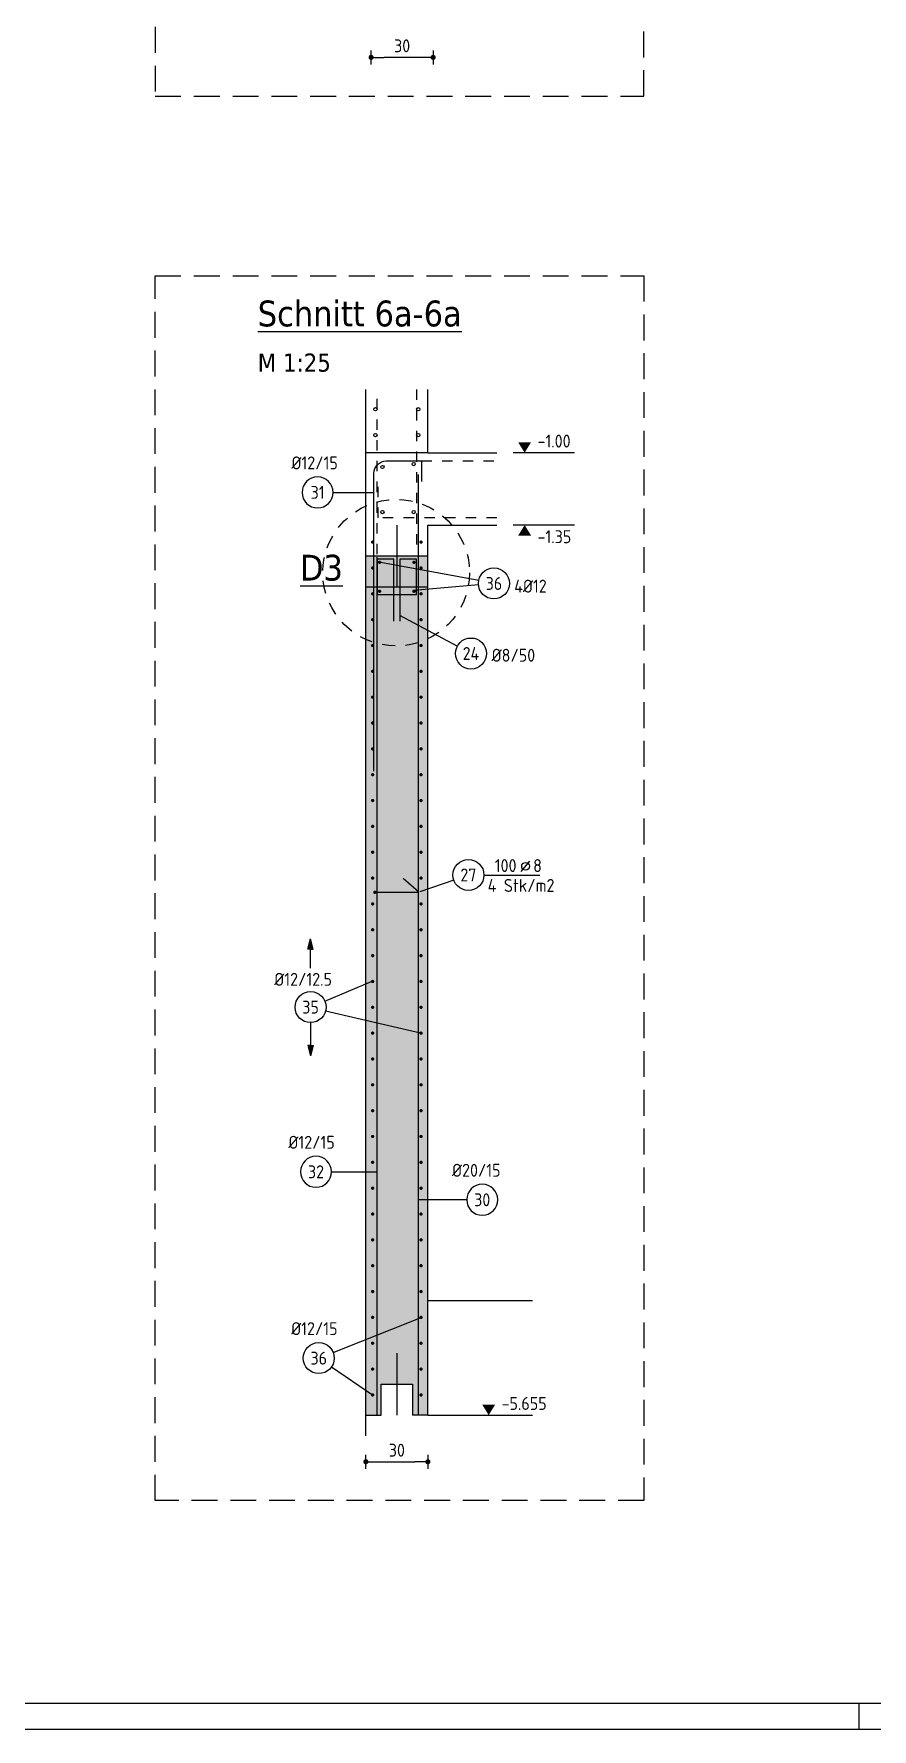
# Model space of a CAD drawing. Extents: x -0.5 to 94.3, y -7.1 to 49.1.
# Drawn here: x 51.47 to 59.57, y 0 to 16.4 of the extents above; entities that cross this region are included whole.
import ezdxf
from ezdxf.enums import TextEntityAlignment as Align

# ---------------------------------------------------------------- set-up
doc = ezdxf.new("R2010")
doc.units = 0
doc.header["$LTSCALE"] = 0.5
for name, pattern in [('AUSGEZOGEN', [1000.01, 1000, 0.01]), ('DOT', [0.175, 0.05, -0.125]), ('STRICHLINIE', [0.75, 0.5, -0.25]), ('VERDECKT', [0.375, 0.25, -0.125])]:
    doc.linetypes.add(name, pattern=pattern)
for name, color, linetype in [('AFB', 7, 'Continuous'), ('AFU', 7, 'Continuous'), ('BETON', 7, 'Continuous'), ('DETAIL', 7, 'Continuous'), ('grau_hell', 7, 'Continuous'), ('grau_mittel', 7, 'Continuous'), ('HILFE', 7, 'Continuous'), ('koten', 7, 'Continuous'), ('MASSE', 7, 'Continuous'), ('OBJEKT', 7, 'Continuous'), ('RAHMEN', 7, 'Continuous'), ('RND', 7, 'Continuous'), ('TEXT', 7, 'Continuous')]:
    doc.layers.add(name, color=color, linetype=linetype)
doc.styles.add('helv', font='tahoma.ttf')
doc.styles.add('txt', font='isocp.shx')
doc.linetypes.add('AFU_50L', pattern='A,0.75,["/",Standard,S=0.2,R=0,X=-0.01,Y=-0.1],0.07,["/",Standard,S=0.2,R=0,X=-0.01,Y=-0.1],0.75', length=1.57)
doc.linetypes.add('AFU_50M', pattern='A,0.45,["/",Standard,S=0.2,R=0,X=-0.01,Y=-0.1],0.07,["/",Standard,S=0.2,R=0,X=-0.01,Y=-0.1],0.45', length=0.97)
doc.dimstyles.new('DOT_I', dxfattribs={"dimscale": 0.5, "dimtxt": 0.25, "dimasz": 0.25, "dimexe": 0.1, "dimexo": 0.3, "dimgap": 0.1, "dimtad": 1, "dimdec": 3, "dimzin": 3, "dimtxsty": 'txt', "dimblk": 'DOT', "dimblk1": 'DOT', "dimblk2": 'DOT', "dimsah": 1, "dimcen": 0.1, "dimse1": 1, "dimse2": 1, "dimazin": 0, "dimtfac": 1, "dimtdec": 4, "dimtix": 1, "dimtmove": 2, "dimatfit": 3, "dimfxl": 0, "dimtvp": 1, "dimtolj": 1, "dimtzin": 0, "dimarcsym": 0})

# ---------------------------------------------------------------- blocks, each defined once
blk = doc.blocks.new('DOT')
at = {"layer": 'MASSE', "color": 7, "linetype": 'Continuous'}
for p, q in [((0, 0), (-1, 0)), ((0, 0.54), (0, -0.54))]:
    blk.add_line(p, q, dxfattribs=at)
at = {"layer": 'MASSE', "color": 7, "linetype": 'Continuous', "const_width": 0.2}
blk.add_lwpolyline([(-0.1, 0, 1), (0.1, 0, 1)], format="xyb", close=True, dxfattribs=at)
blk = doc.blocks.new('*D57')
at = {"layer": 'DEFPOINTS', "color": 0, "linetype": 'AUSGEZOGEN', "transparency": 16777216}
for p in [(54.729, 16.172), (54.729, 16.172), (55.329, 16.172)]:
    blk.add_point(p, dxfattribs=at)
at = {"layer": 'MASSE', "color": 0, "linetype": 'AUSGEZOGEN', "lineweight": -2, "transparency": 16777216}
blk.add_line((55.204, 16.172), (54.854, 16.172), dxfattribs=at)
at = {"layer": 'MASSE', "color": 0, "linetype": 'AUSGEZOGEN', "lineweight": -2, "transparency": 16777216, "xscale": 0.125, "yscale": 0.125, "zscale": 0.125, "rotation": 180}
blk.add_blockref('DOT', (54.729, 16.172), dxfattribs=at)
at = {"layer": 'MASSE', "color": 0, "linetype": 'AUSGEZOGEN', "lineweight": -2, "transparency": 16777216, "xscale": 0.125, "yscale": 0.125, "zscale": 0.125}
blk.add_blockref('DOT', (55.329, 16.172), dxfattribs=at)
at = {"layer": 'MASSE', "color": 0, "linetype": 'AUSGEZOGEN', "transparency": 16777216, "insert": (55.029, 16.284), "char_height": 0.125, "attachment_point": 5, "style": 'txt'}
blk.add_mtext('\\A1;30', dxfattribs=at)
blk = doc.blocks.new('OKRD_U')
at = {"color": 0, "linetype": 'ByBlock'}
blk.add_solid([(-0.125, -0.202), (0.125, -0.202), (0, 0)], dxfattribs=at)
at = {"color": 0, "linetype": 'ByBlock', "style": 'txt'}
blk.add_attdef('OKRD', (0.25, -0.35), '', height=0.25, dxfattribs=at)
blk = doc.blocks.new('OKRD_O')
at = {"color": 0, "linetype": 'ByBlock'}
blk.add_solid([(-0.125, 0.202), (0.125, 0.202), (0, 0)], dxfattribs=at)
at = {"color": 0, "linetype": 'ByBlock', "style": 'txt'}
blk.add_attdef('OKRD', (0.25, 0.1), '', height=0.25, dxfattribs=at)
blk = doc.blocks.new('RND_LEI')
at = {"layer": 'RND', "color": 7, "linetype": 'Continuous'}
blk.add_line((1.022, 0.066), (1.19, 0.27), dxfattribs=at)
for centre, radius in [((0, 0), 0.3), ((1.106, 0.168), 0.075)]:
    blk.add_circle(centre, radius, dxfattribs=at)
at = {"layer": 'RND', "color": 7, "linetype": 'Continuous', "style": 'txt'}
blk.add_attdef('POSL', text='', height=0.25, dxfattribs=at).set_placement((0, 0), align=Align.MIDDLE)
blk.add_attdef('ANZ', text='', height=0.25, dxfattribs=at).set_placement((0.931, 0.057), align=Align.RIGHT)
for tag, p in [('DUM', (1.253, 0.057)), ('ABSTD', (1.674, 0.057)), ('POSTXT', (0.374, -0.327))]:
    blk.add_attdef(tag, p, '', height=0.25, dxfattribs=at)
blk = doc.blocks.new('RND_HIN')
at = {"layer": 'RND', "color": 7, "linetype": 'Continuous'}
blk.add_circle((0, 0), 0.3, dxfattribs=at)
at = {"layer": 'RND', "color": 7, "linetype": 'Continuous', "style": 'txt'}
blk.add_attdef('POSI', text='', height=0.25, dxfattribs=at).set_placement((0, 0), align=Align.MIDDLE)
blk = doc.blocks.new('*D90')
at = {"layer": 'DEFPOINTS', "color": 0, "linetype": 'AUSGEZOGEN', "transparency": 16777216}
for p in [(54.678, 2.586), (55.278, 2.586), (55.278, 2.586)]:
    blk.add_point(p, dxfattribs=at)
at = {"layer": 'MASSE', "color": 0, "linetype": 'AUSGEZOGEN', "lineweight": -2, "transparency": 16777216}
blk.add_line((54.803, 2.586), (55.153, 2.586), dxfattribs=at)
at = {"layer": 'MASSE', "color": 0, "linetype": 'AUSGEZOGEN', "lineweight": -2, "transparency": 16777216, "xscale": 0.125, "yscale": 0.125, "zscale": 0.125, "rotation": 180}
blk.add_blockref('DOT', (54.678, 2.586), dxfattribs=at)
at = {"layer": 'MASSE', "color": 0, "linetype": 'AUSGEZOGEN', "lineweight": -2, "transparency": 16777216, "xscale": 0.125, "yscale": 0.125, "zscale": 0.125}
blk.add_blockref('DOT', (55.278, 2.586), dxfattribs=at)
at = {"layer": 'MASSE', "color": 0, "linetype": 'AUSGEZOGEN', "transparency": 16777216, "insert": (54.978, 2.698), "char_height": 0.125, "attachment_point": 5, "style": 'txt'}
blk.add_mtext('\\A1;30', dxfattribs=at)
blk = doc.blocks.new('DINA0')
at = {"layer": 'RAHMEN', "color": 5}
blk.add_line((2, 0.5), (118.4, 0.5), dxfattribs=at)
at = {"layer": 'RAHMEN', "color": 7}
blk.add_line((99.9, 0), (99.9, 0.5), dxfattribs=at)
at = {"layer": 'RAHMEN'}
blk.add_line((0, 0), (118.9, 0), dxfattribs=at)
blk = doc.blocks.new('Pfeillinie')
at = {"layer": 'TEXT', "linetype": 'Continuous'}
blk.add_hatch(color=7, dxfattribs=at).paths.add_polyline_path([(0, 0), (-0.8, 0.2), (-0.8, 0), (-0.8, -0.2)])
at = {"layer": 'TEXT', "color": 7, "linetype": 'Continuous'}
for p, q in [((-0.8, 0), (-0.8, 0.2)), ((-0.8, 0.2), (0, 0)), ((-0.8, 0), (-0.8, -0.2)), ((-0.8, -0.2), (0, 0))]:
    blk.add_line(p, q, dxfattribs=at)

msp = doc.modelspace()

# ---------------------------------------------------------------- hatches: boundary and pattern name
at = {"layer": 'grau_hell'}
h = msp.add_hatch(color=9, dxfattribs=at)
h.paths.add_polyline_path([(54.9776, 11.0476), (54.9776, 11.3476), (55.2776, 11.3476), (55.2776, 11.0476)])
h.paths.add_polyline_path([(54.6776, 11.3476), (54.9776, 11.3476), (54.9776, 11.0476), (54.6776, 11.0476)])
at = {"layer": 'grau_mittel'}
msp.add_hatch(color=61, dxfattribs=at).paths.add_polyline_path([(54.6776, 11.0476), (55.2776, 11.0476), (55.2776, 3.0376), (55.1276, 3.0376), (55.1276, 3.3376), (54.8276, 3.3376), (54.8276, 3.0376), (54.6776, 3.0376)])

# ---------------------------------------------------------------- linework, layer by layer
at = {"layer": 'AFB', "color": 1, "linetype": 'AUSGEZOGEN'}
msp.add_line((54.9776, 11.6476), (54.9776, 11.0476), dxfattribs=at)
at = {"layer": 'AFU', "color": 8, "linetype": 'AFU_50M'}
for p, q in [((55.2776, 12.3476), (54.6776, 12.3476)), ((55.2776, 11.3476), (54.6776, 11.3476))]:
    msp.add_line(p, q, dxfattribs=at)
at = {"layer": 'AFU', "color": 8, "linetype": 'AFU_50L'}
msp.add_line((55.2776, 11.0476), (54.6776, 11.0476), dxfattribs=at)
at = {"layer": 'AFU', "color": 1, "linetype": 'AUSGEZOGEN'}
msp.add_line((54.9776, 3.6376), (54.9776, 3.0376), dxfattribs=at)
at = {"layer": 'AFU', "color": 8, "linetype": 'AUSGEZOGEN'}
for p, q in [((54.8276, 3.3376), (55.1276, 3.3376)), ((54.8276, 3.0376), (54.8276, 3.3376)), ((55.1276, 3.3376), (55.1276, 3.0376)), ((54.6776, 3.0376), (54.8276, 3.0376)), ((55.2776, 3.0376), (55.1276, 3.0376))]:
    msp.add_line(p, q, dxfattribs=at)
at = {"layer": 'BETON', "color": 6, "linetype": 'AUSGEZOGEN'}
for p, q in [((54.6776, 2.8376), (54.6776, 12.9584)), ((55.2776, 12.3476), (55.2776, 12.9584)), ((55.2776, 12.3476), (55.9447, 12.3476)), ((55.2776, 11.6476), (55.9447, 11.6476)), ((55.2776, 3.0376), (55.2776, 11.6476)), ((55.2776, 3.0376), (56.2901, 3.0376))]:
    msp.add_line(p, q, dxfattribs=at)
at = {"layer": 'DETAIL', "color": 102, "linetype": 'STRICHLINIE'}
for points in [[(52.6397, 27.7168), (52.6397, 15.797), (57.3673, 15.797), (57.3673, 27.7168)], [(57.3673, 14.0591), (57.3673, 2.2106), (52.6397, 2.2106), (52.6397, 14.0591)]]:
    msp.add_lwpolyline(points, close=True, dxfattribs=at)
at = {"layer": 'DETAIL', "color": 102, "linetype": 'VERDECKT'}
msp.add_circle((54.9713, 11.187), 0.7094, dxfattribs=at)
at = {"layer": 'HILFE', "color": 102, "linetype": 'AUSGEZOGEN'}
for p, q in [((56.6971, 12.3476), (56.1043, 12.3476)), ((56.6971, 11.6476), (56.1043, 11.6476))]:
    msp.add_line(p, q, dxfattribs=at)
at = {"layer": 'OBJEKT', "color": 7, "linetype": 'AUSGEZOGEN'}
msp.add_line((55.2776, 4.1476), (56.2901, 4.1476), dxfattribs=at)
at = {"layer": 'RND', "color": 7, "linetype": 'DOT'}
msp.add_line((55.216, 12.2676), (55.9447, 12.2676), dxfattribs=at)
at = {"layer": 'RND', "color": 102, "linetype": 'AUSGEZOGEN'}
for p, q in [((54.3612, 11.9638), (54.756, 11.9638)), ((55.7696, 11.11), (54.803, 11.2875)), ((55.7677, 11.0698), (55.1432, 11.0151)), ((55.5626, 10.476), (55.0076, 10.7733)), ((55.528, 8.2134), (55.1998, 8.1001)), ((54.1432, 7.3614), (54.1432, 7.6436)), ((54.2815, 7.0423), (54.7389, 7.2343)), ((54.2892, 6.95), (55.2068, 6.7343)), ((54.1432, 6.8343), (54.1432, 6.5121)), ((54.3457, 5.3914), (54.7876, 5.3914)), ((55.6537, 5.1206), (55.1876, 5.1206)), ((54.3619, 3.6442), (55.2115, 3.9827)), ((54.3464, 3.5041), (54.7436, 3.2327))]:
    msp.add_line(p, q, dxfattribs=at)
at = {"layer": 'RND', "color": 7, "linetype": 'AUSGEZOGEN'}
msp.add_line((55.8198, 8.2624), (56.3598, 8.2624), dxfattribs=at)
at = {"layer": 'RND', "color": 7, "linetype": 'DOT'}
for points in [[(54.7876, 11.3676), (54.7876, 12.9584)], [(55.1676, 12.9584), (55.1676, 11.3676)], [(55.9437, 11.7176), (54.7983, 11.7176), (54.7983, 12.0176)]]:
    msp.add_lwpolyline(points, dxfattribs=at)
at = {"layer": 'RND', "color": 1, "linetype": 'AUSGEZOGEN'}
msp.add_lwpolyline([(54.756, 9.2676), (54.756, 12.1476, -0.4142136), (54.876, 12.2676), (55.216, 12.2676), (55.216, 12.0676)], format="xyb", dxfattribs=at)
for points in [[(55.1876, 3.0376), (55.1876, 12.1376)], [(54.7876, 3.0376), (54.7876, 11.3376)], [(54.9476, 10.7174), (54.9476, 11.3174), (54.7876, 11.3174), (54.7876, 10.9774), (55.1676, 10.9774), (55.1676, 11.3174), (55.0076, 11.3174), (55.0076, 10.7174)], [(54.7651, 8.0953), (55.1899, 8.0953), (55.0405, 8.2283)]]:
    msp.add_lwpolyline(points, dxfattribs=at)
at = {"layer": 'RND', "color": 7, "linetype": 'AUSGEZOGEN', "const_width": 0.016}
for points in [[(54.7356, 11.4827, 1), (54.7516, 11.4827, 1)], [(55.2195, 11.4827, -1), (55.2035, 11.4827, -1)], [(54.7356, 11.2327, 1), (54.7516, 11.2327, 1)], [(54.803, 11.2875, 1), (54.819, 11.2875, 1)], [(55.1352, 11.2875, 1), (55.1512, 11.2875, 1)], [(55.2195, 11.2327, -1), (55.2035, 11.2327, -1)], [(54.7356, 10.9827, 1), (54.7516, 10.9827, 1)], [(54.803, 11.0071, 1), (54.819, 11.0071, 1)], [(55.1352, 11.0071, 1), (55.1512, 11.0071, 1)], [(55.2195, 10.9827, -1), (55.2035, 10.9827, -1)], [(54.7356, 10.7327, 1), (54.7516, 10.7327, 1)], [(55.2195, 10.7327, -1), (55.2035, 10.7327, -1)], [(54.7356, 10.4827, 1), (54.7516, 10.4827, 1)], [(55.2195, 10.4827, -1), (55.2035, 10.4827, -1)], [(54.7356, 10.2327, 1), (54.7516, 10.2327, 1)], [(55.2195, 10.2327, -1), (55.2035, 10.2327, -1)], [(54.7356, 9.9827, 1), (54.7516, 9.9827, 1)], [(55.2195, 9.9827, -1), (55.2035, 9.9827, -1)], [(54.7356, 9.7327, 1), (54.7516, 9.7327, 1)], [(55.2195, 9.7327, -1), (55.2035, 9.7327, -1)], [(54.7356, 9.4827, 1), (54.7516, 9.4827, 1)], [(55.2195, 9.4827, -1), (55.2035, 9.4827, -1)], [(54.7356, 9.2327, 1), (54.7516, 9.2327, 1)], [(55.2195, 9.2327, -1), (55.2035, 9.2327, -1)], [(54.7356, 8.9827, 1), (54.7516, 8.9827, 1)], [(55.2195, 8.9827, -1), (55.2035, 8.9827, -1)], [(54.7356, 8.7327, 1), (54.7516, 8.7327, 1)], [(55.2195, 8.7327, -1), (55.2035, 8.7327, -1)], [(54.7356, 8.4827, 1), (54.7516, 8.4827, 1)], [(55.2195, 8.4827, -1), (55.2035, 8.4827, -1)], [(54.7356, 8.2327, 1), (54.7516, 8.2327, 1)], [(55.2195, 8.2327, -1), (55.2035, 8.2327, -1)], [(54.7731, 8.0953, -1), (54.7571, 8.0953, -1)], [(54.7356, 7.9827, 1), (54.7516, 7.9827, 1)], [(55.2195, 7.9827, -1), (55.2035, 7.9827, -1)], [(54.7356, 7.7327, 1), (54.7516, 7.7327, 1)], [(55.2195, 7.7327, -1), (55.2035, 7.7327, -1)], [(54.7356, 7.4827, 1), (54.7516, 7.4827, 1)], [(55.2195, 7.4827, -1), (55.2035, 7.4827, -1)], [(54.7356, 7.2327, 1), (54.7516, 7.2327, 1)], [(55.2195, 7.2327, -1), (55.2035, 7.2327, -1)], [(54.7356, 6.9827, 1), (54.7516, 6.9827, 1)], [(55.2195, 6.9827, -1), (55.2035, 6.9827, -1)], [(54.7356, 6.7327, 1), (54.7516, 6.7327, 1)], [(55.2195, 6.7327, -1), (55.2035, 6.7327, -1)], [(54.7356, 6.4827, 1), (54.7516, 6.4827, 1)], [(55.2195, 6.4827, -1), (55.2035, 6.4827, -1)], [(54.7356, 6.2327, 1), (54.7516, 6.2327, 1)], [(55.2195, 6.2327, -1), (55.2035, 6.2327, -1)], [(54.7356, 5.9827, 1), (54.7516, 5.9827, 1)], [(55.2195, 5.9827, -1), (55.2035, 5.9827, -1)], [(54.7356, 5.7327, 1), (54.7516, 5.7327, 1)], [(55.2195, 5.7327, -1), (55.2035, 5.7327, -1)], [(54.7356, 5.4827, 1), (54.7516, 5.4827, 1)], [(55.2195, 5.4827, -1), (55.2035, 5.4827, -1)], [(54.7356, 5.2327, 1), (54.7516, 5.2327, 1)], [(55.2195, 5.2327, -1), (55.2035, 5.2327, -1)], [(54.7356, 4.9827, 1), (54.7516, 4.9827, 1)], [(55.2195, 4.9827, -1), (55.2035, 4.9827, -1)], [(54.7356, 4.7327, 1), (54.7516, 4.7327, 1)], [(55.2195, 4.7327, -1), (55.2035, 4.7327, -1)], [(54.7356, 4.4827, 1), (54.7516, 4.4827, 1)], [(55.2195, 4.4827, -1), (55.2035, 4.4827, -1)], [(54.7356, 4.2327, 1), (54.7516, 4.2327, 1)], [(55.2195, 4.2327, -1), (55.2035, 4.2327, -1)], [(54.7356, 3.9827, 1), (54.7516, 3.9827, 1)], [(55.2195, 3.9827, -1), (55.2035, 3.9827, -1)], [(54.7356, 3.7327, 1), (54.7516, 3.7327, 1)], [(55.2195, 3.7327, -1), (55.2035, 3.7327, -1)], [(54.7356, 3.4827, 1), (54.7516, 3.4827, 1)], [(55.2195, 3.4827, -1), (55.2035, 3.4827, -1)], [(54.7356, 3.2327, 1), (54.7516, 3.2327, 1)], [(55.2195, 3.2327, -1), (55.2035, 3.2327, -1)]]:
    msp.add_lwpolyline(points, format="xyb", close=True, dxfattribs=at)
at = {"layer": 'RND', "color": 7, "linetype": 'AUSGEZOGEN'}
for centre in [(54.7702, 12.768), (55.1851, 12.768), (54.7702, 12.518), (55.1851, 12.518), (54.8378, 12.2095), (55.1405, 12.2379), (54.8378, 11.7728), (55.1405, 11.7728)]:
    msp.add_circle(centre, 0.016, dxfattribs=at)

# ---------------------------------------------------------------- block references
at = {"layer": 'koten', "color": 7, "linetype": 'AUSGEZOGEN', "xscale": 0.5, "yscale": 0.5, "zscale": 0.5}
for name, p, values in [('OKRD_O', (56.2139, 12.3476), {'OKRD': '-1.00'}), ('OKRD_U', (56.2139, 11.6476), {'OKRD': '-1.35'}), ('OKRD_O', (55.8661, 3.0376), {'OKRD': '-5.655'})]:
    msp.add_blockref(name, p, dxfattribs=at).add_auto_attribs(values)
at = {"layer": 'RAHMEN', "color": 5, "linetype": 'AUSGEZOGEN', "xscale": 0.5, "yscale": 0.5, "zscale": 0.5}
msp.add_blockref('DINA0', (9.5, 0), dxfattribs=at)
at = {"layer": 'RND', "color": 7, "linetype": 'AUSGEZOGEN'}
ref = msp.add_blockref('RND_HIN', (54.2112, 11.9638), dxfattribs=dict(at, xscale=-0.5, yscale=0.5, zscale=0.5))
ref.add_attrib('POSI', '31', dxfattribs={"color": 7, "linetype": 'Continuous', "height": 0.125, "style": 'txt'}).set_placement((54.2112, 11.9638), align=Align.MIDDLE)
at = {"layer": 'RND', "color": 7, "linetype": 'AUSGEZOGEN', "xscale": 0.5, "yscale": 0.5, "zscale": 0.5}
for name, p, values in [('RND_HIN', (55.9171, 11.0829), {'POSI': '36'}), ('RND_HIN', (55.6948, 10.4051), {'POSI': '24'}), ('RND_LEI', (55.6698, 8.2624), {'POSL': '27', 'DUM': '8', 'ANZ': '100', 'POSTXT': '4 Stk/m2'}), ('RND_HIN', (54.1432, 6.9843), {'POSI': '35'}), ('RND_HIN', (54.2226, 3.5887), {'POSI': '36'})]:
    msp.add_blockref(name, p, dxfattribs=at).add_auto_attribs(values)
at = {"layer": 'RND', "color": 102, "linetype": 'AUSGEZOGEN', "yscale": 0.125, "zscale": 0.125, "rotation": 270}
for p, xscale in [((54.1432, 7.6436), -0.125), ((54.1432, 6.5121), 0.125)]:
    msp.add_blockref('Pfeillinie', p, dxfattribs=dict(at, xscale=xscale))
at = {"layer": 'RND', "color": 7, "linetype": 'AUSGEZOGEN'}
ref = msp.add_blockref('RND_HIN', (54.1957, 5.3914), dxfattribs=dict(at, xscale=-0.5, yscale=0.5, zscale=0.5))
ref.add_attrib('POSI', '32', dxfattribs={"color": 7, "linetype": 'Continuous', "height": 0.125, "style": 'txt'}).set_placement((54.1957, 5.3914), align=Align.MIDDLE)
ref = msp.add_blockref('RND_HIN', (55.8037, 5.1206), dxfattribs=dict(at, xscale=-0.5, yscale=0.5, zscale=0.5))
ref.add_attrib('POSI', '30', dxfattribs={"color": 7, "linetype": 'Continuous', "height": 0.125, "style": 'txt'}).set_placement((55.8037, 5.1206), align=Align.MIDDLE)

# ---------------------------------------------------------------- texts
at = {"layer": 'TEXT', "color": 6, "linetype": 'AUSGEZOGEN', "style": 'helv'}
for s, p in [('%%USchnitt 6a-6a', (53.632, 13.5697)), ('%%UD3', (54.0411, 11.1104))]:
    msp.add_text(s, height=0.25, dxfattribs=at).set_placement(p)
at = {"layer": 'TEXT', "color": 1, "linetype": 'AUSGEZOGEN', "style": 'helv'}
msp.add_text('M 1:25', height=0.175, dxfattribs=at).set_placement((53.632, 13.1322))
at = {"layer": 'TEXT', "color": 7, "linetype": 'AUSGEZOGEN', "style": 'txt'}
for s, p in [('%%C12/15', (53.9581, 12.1866)), ('4%%C12', (56.1131, 10.994)), ('%%C8/50', (55.8944, 10.3258)), ('%%C12/12.5', (53.7919, 7.1905)), ('%%C12/15', (53.9287, 5.6142)), ('%%C20/15', (55.5117, 5.3434)), ('%%C12/15', (53.9555, 3.8115))]:
    msp.add_text(s, height=0.125, dxfattribs=at).set_placement(p)

# ---------------------------------------------------------------- dimensions: what is measured, and where the dimension line sits
at = {"layer": 'MASSE', "color": 7, "linetype": 'AUSGEZOGEN'}
dim = msp.add_linear_dim(base=(54.7294, 16.1719), p1=(55.3294, 16.1719), p2=(54.7294, 16.1719), dimstyle='DOT_I', override={"dimdec": 0, "dimlfac": 50}, dxfattribs=at)
dim.commit()
dim.dimension.update_dxf_attribs({"geometry": '*D57', "text_midpoint": (55.0294, 16.2844)})
dim = msp.add_linear_dim(base=(55.2776, 2.5855), p1=(54.6776, 2.5855), p2=(55.2776, 2.5855), angle=180, dimstyle='DOT_I', override={"dimdec": 0, "dimlfac": 50}, dxfattribs=at)
dim.commit()
dim.dimension.update_dxf_attribs({"geometry": '*D90', "text_midpoint": (54.9776, 2.698)})

doc.saveas('drawing.dxf')
